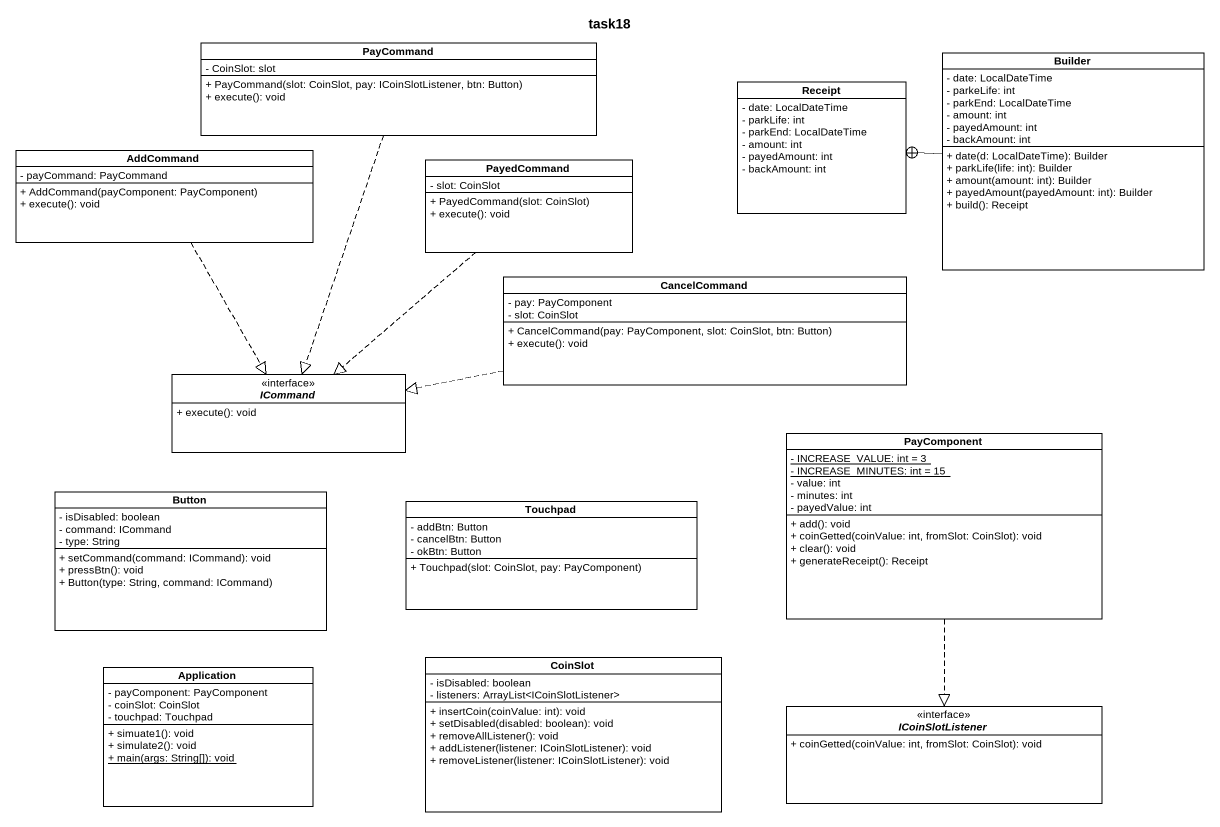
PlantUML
@startuml
title task18
hide circle
hide empty members
skinparam classAttributeIconSize 0
class PayCommand {
  - CoinSlot: slot
  + PayCommand(slot: CoinSlot, pay: ICoinSlotListener, btn: Button)
  + execute(): void
}
class Receipt {
  - date: LocalDateTime
  - parkLife: int
  - parkEnd: LocalDateTime
  - amount: int
  - payedAmount: int
  - backAmount: int
}
class Builder {
  - date: LocalDateTime
  - parkeLife: int
  - parkEnd: LocalDateTime
  - amount: int
  - payedAmount: int
  - backAmount: int
  + date(d: LocalDateTime): Builder
  + parkLife(life: int): Builder
  + amount(amount: int): Builder
  + payedAmount(payedAmount: int): Builder
  + build(): Receipt
}
class AddCommand {
  - payCommand: PayCommand
  + AddCommand(payComponent: PayComponent)
  + execute(): void
}
class PayedCommand {
  - slot: CoinSlot
  + PayedCommand(slot: CoinSlot)
  + execute(): void
}
class CancelCommand {
  - pay: PayComponent
  - slot: CoinSlot
  + CancelCommand(pay: PayComponent, slot: CoinSlot, btn: Button)
  + execute(): void
}
interface ICommand {
  + execute(): void
}
class PayComponent {
  {static} - INCREASE_VALUE: int = 3
  {static} - INCREASE_MINUTES: int = 15
  - value: int
  - minutes: int
  - payedValue: int
  + add(): void
  + coinGetted(coinValue: int, fromSlot: CoinSlot): void
  + clear(): void
  + generateReceipt(): Receipt
}
class Button {
  - isDisabled: boolean
  - command: ICommand
  - type: String
  + setCommand(command: ICommand): void
  + pressBtn(): void
  + Button(type: String, command: ICommand)
}
class Touchpad {
  - addBtn: Button
  - cancelBtn: Button
  - okBtn: Button
  + Touchpad(slot: CoinSlot, pay: PayComponent)
}
class CoinSlot {
  - isDisabled: boolean
  - listeners: ArrayList<ICoinSlotListener>
  + insertCoin(coinValue: int): void
  + setDisabled(disabled: boolean): void
  + removeAllListener(): void
  + addListener(listener: ICoinSlotListener): void
  + removeListener(listener: ICoinSlotListener): void
}
class Application {
  - payComponent: PayComponent
  - coinSlot: CoinSlot
  - touchpad: Touchpad
  + simuate1(): void
  + simulate2(): void
  {static} + main(args: String[]): void
}
interface ICoinSlotListener {
  + coinGetted(coinValue: int, fromSlot: CoinSlot): void
}
PayCommand ..|> ICommand
Builder -left-+ Receipt
AddCommand ..|> ICommand
PayedCommand ..|> ICommand
CancelCommand .left.|> ICommand
PayComponent ..|> ICoinSlotListener
@enduml
